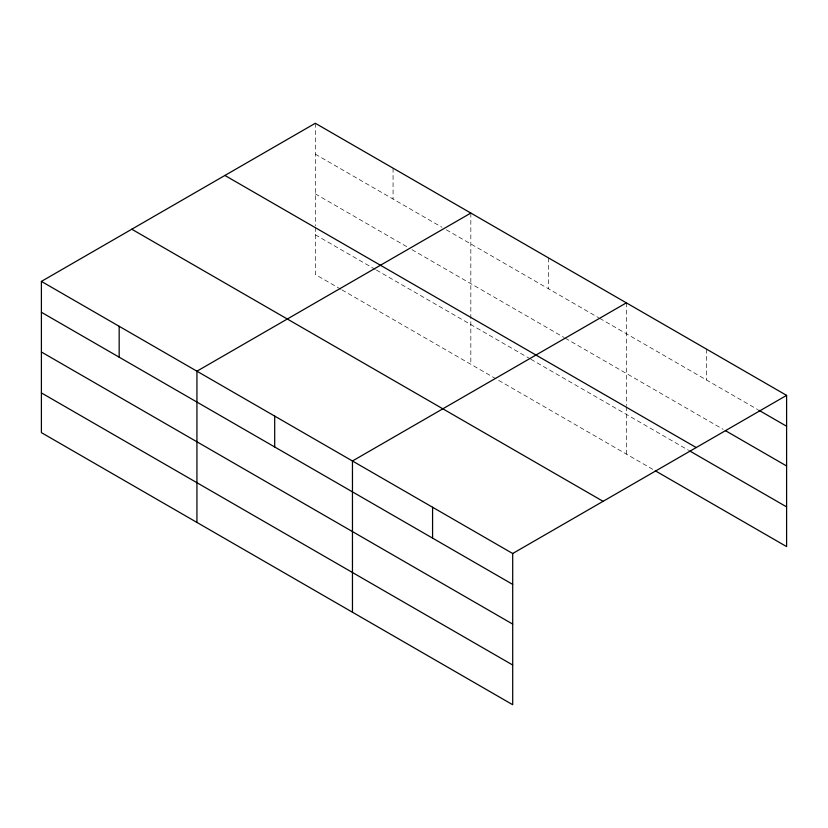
<?xml version="1.0" encoding="UTF-8"?>
<svg xmlns="http://www.w3.org/2000/svg" width="828" height="828" viewBox="0 0 828 828"><rect width="100%" height="100%" fill="white"/><g stroke="black" fill="none" stroke-linecap="round" stroke-linejoin="round"><path stroke-width="0.62" stroke-dasharray="4.14 3.1" d="M315.302 154.143L441.945 227.265M446.385 229.832L598.582 317.693M599.7 318.335L757.672 409.539M315.302 193.856L407.5 247.096M411.951 249.663L564.147 337.534M565.255 338.176L723.175 429.339M315.302 234.779L375.291 269.411M376.398 270.052L529.703 358.565M530.82 359.207L688.679 450.349M340.846 289.251L315.302 274.492L315.302 227.11M341.964 289.893L654.182 470.149M706.481 349.116L706.481 379.99M626.361 302.851L626.361 405.42M626.361 406.693L626.361 454.086M548.591 257.963L548.591 288.837M470.832 213.065L470.832 364.289M393.062 168.167L393.062 199.041M315.302 123.268L315.302 225.827"/><path stroke-width="1.24" d="M41.4 281.406L512.698 553.508L512.698 704.731L41.4 432.63L41.4 281.406L315.302 123.268L786.6 395.37L786.6 546.594L655.29 470.79M470.832 213.065L196.929 371.192L196.929 522.427M626.361 302.851L352.459 460.989L352.459 612.213M512.698 553.508L786.6 395.37M758.779 410.191L786.6 426.244M725.4 430.632L786.6 465.967M224.916 175.453L696.213 447.555M689.786 450.991L786.6 506.881M131.787 229.221L603.084 501.323M41.4 312.28L512.698 584.382M41.4 351.993L512.698 624.095M41.4 392.917L512.698 665.019M432.578 507.243L432.578 538.128M274.699 416.091L274.699 446.965M119.17 326.294L119.17 357.178"/></g></svg>
